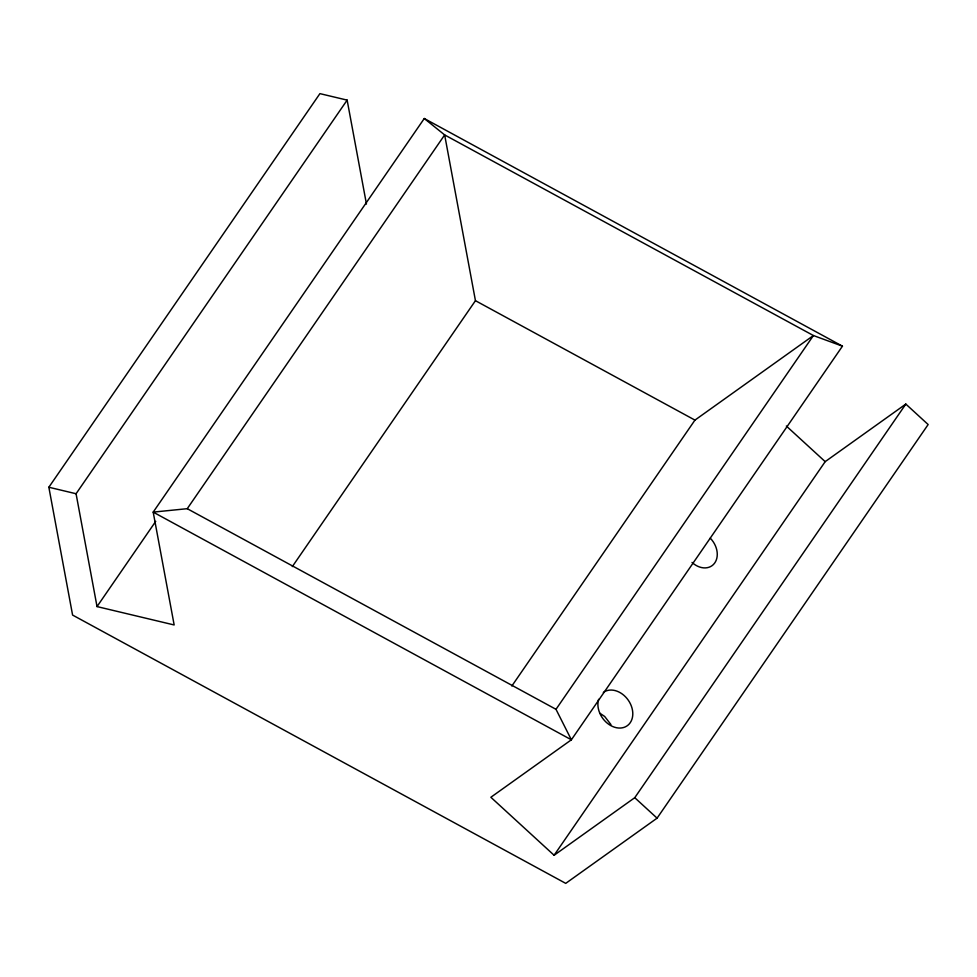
<?xml version="1.0" encoding="UTF-8"?>
<svg xmlns="http://www.w3.org/2000/svg" width="977" height="977" viewBox="0 0 977 977"><rect width="100%" height="100%" fill="white"/><g stroke="black" fill="none" stroke-linecap="round" stroke-linejoin="round"><path stroke-width="1.47" d="M347.14 100.118L76.072 493.739L97.028 606.583L174.162 624.962L153.194 512.119L424.274 118.51L842.443 346.176L571.374 739.797L490.857 797.269L554.106 855.266L825.186 461.645L905.826 404.075L928.15 424.543L657.081 818.164L565.732 883.367L72.591 615.07L48.85 487.242L319.919 93.633L347.14 100.118L366.448 204.059M97.028 606.583L155.734 521.339M187.254 508.687L555.998 709.314L571.374 739.797L153.194 512.119L187.254 508.687L444.657 134.924L813.414 335.538L842.443 346.176M292.331 566.587L475.445 300.684L444.657 134.924L424.274 118.51M511.838 686.013L694.952 420.11L813.414 335.538L555.998 709.314M554.106 855.266L634.757 797.696L905.826 404.075M48.85 487.242L76.072 493.739M475.445 300.684L694.952 420.11M599.976 713.295L604.665 716.459L610.955 724.592M786.338 426.033L825.186 461.645M634.757 797.696L657.081 818.164M603.334 692.449A20.493 15.669 54.5 0 1 631.35 706.041A20.493 15.669 54.5 0 1 616.426 727.718A20.493 15.669 54.5 0 1 598.608 699.3M710.255 538.168A19.467 14.887 54.5 0 1 714.541 563.228A19.467 14.887 54.5 0 1 692.034 562.434"/></g></svg>
